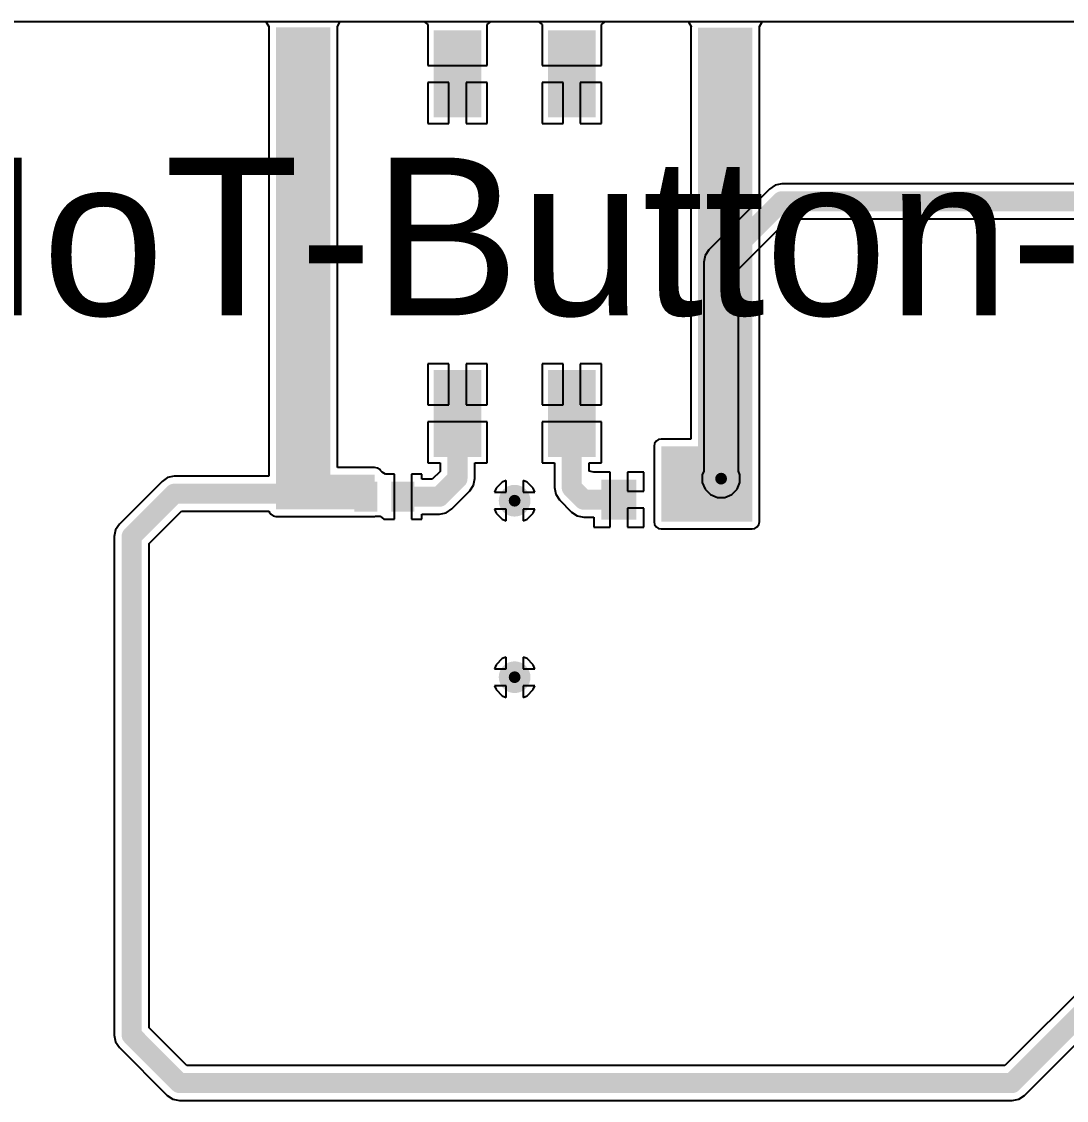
# Model space of a CAD drawing. Header units: millimetres. Extents: x -4.4 to 85, y -11.8 to 69.9.
# Drawn here: x 26.04 to 52.51, y 42.62 to 69.95 of the extents above; entities that cross this region are included whole.
import ezdxf

# ---------------------------------------------------------------- set-up
doc = ezdxf.new("R2010")
doc.units = ezdxf.units.MM
for name, color, linetype in [('BottomLayer', 5, 'Continuous'), ('BottomPaste', 16, 'Continuous'), ('BottomSolder', 6, 'Continuous'), ('TopLayer', 1, 'Continuous'), ('TopOverlay', 2, 'Continuous'), ('TopSolder', 216, 'Continuous'), ('ViaHoleLayer', 16, 'Continuous')]:
    doc.layers.add(name, color=color, linetype=linetype)
doc.styles.add('Arial', font='', dxfattribs={"height": 0.2})
doc.styles.get('Arial').set_extended_font_data('Arial')

# ---------------------------------------------------------------- blocks, each defined once
blk = doc.blocks.new('C___0402_B_6')
at = {"layer": 'BottomLayer'}
for points in [[(-0.241, 0.318), (-0.241, -0.318), (-0.699, -0.318), (-0.699, 0.318)], [(0.699, 0.318), (0.699, -0.318), (0.241, -0.318), (0.241, 0.318)]]:
    blk.add_hatch(color=5, dxfattribs=at).paths.add_polyline_path(points)
at = {"layer": 'BottomPaste'}
for points in [[(-0.241, 0.318), (-0.241, -0.318), (-0.699, -0.318), (-0.699, 0.318)], [(0.699, 0.318), (0.699, -0.318), (0.241, -0.318), (0.241, 0.318)]]:
    blk.add_hatch(color=16, dxfattribs=at).paths.add_polyline_path(points)
at = {"layer": 'BottomSolder'}
for points in [[(-0.181, 0.377), (-0.181, -0.377), (-0.758, -0.377), (-0.758, 0.377)], [(0.758, 0.377), (0.758, -0.377), (0.181, -0.377), (0.181, 0.377)]]:
    blk.add_hatch(color=6, dxfattribs=at).paths.add_polyline_path(points)
blk = doc.blocks.new('K2_6639SP_C4SC_04_B_14')
at = {"layer": 'BottomLayer'}
for points in [[(-3.3, 1.45), (-5.3, 1.45), (-5.3, 2.45), (-3.3, 2.45)], [(5.3, 1.45), (3.3, 1.45), (3.3, 2.45), (5.3, 2.45)], [(-3.3, -2.45), (-5.3, -2.45), (-5.3, -1.45), (-3.3, -1.45)], [(5.3, -2.45), (3.3, -2.45), (3.3, -1.45), (5.3, -1.45)]]:
    blk.add_hatch(color=5, dxfattribs=at).paths.add_polyline_path(points)
at = {"layer": 'BottomPaste'}
for points in [[(-3.3, 1.45), (-5.3, 1.45), (-5.3, 2.45), (-3.3, 2.45)], [(5.3, 1.45), (3.3, 1.45), (3.3, 2.45), (5.3, 2.45)], [(-3.3, -2.45), (-5.3, -2.45), (-5.3, -1.45), (-3.3, -1.45)], [(5.3, -2.45), (3.3, -2.45), (3.3, -1.45), (5.3, -1.45)]]:
    blk.add_hatch(color=16, dxfattribs=at).paths.add_polyline_path(points)
at = {"layer": 'BottomSolder'}
for points in [[(-3.198, 1.348), (-5.402, 1.348), (-5.402, 2.552), (-3.198, 2.552)], [(5.402, 1.348), (3.198, 1.348), (3.198, 2.552), (5.402, 2.552)], [(-3.198, -2.552), (-5.402, -2.552), (-5.402, -1.348), (-3.198, -1.348)], [(5.402, -2.552), (3.198, -2.552), (3.198, -1.348), (5.402, -1.348)]]:
    blk.add_hatch(color=6, dxfattribs=at).paths.add_polyline_path(points)
blk = doc.blocks.new('K2_6639SP_C4SC_04_B_15')
at = {"layer": 'BottomLayer'}
for points in [[(-3.3, 1.45), (-5.3, 1.45), (-5.3, 2.45), (-3.3, 2.45)], [(5.3, 1.45), (3.3, 1.45), (3.3, 2.45), (5.3, 2.45)], [(-3.3, -2.45), (-5.3, -2.45), (-5.3, -1.45), (-3.3, -1.45)], [(5.3, -2.45), (3.3, -2.45), (3.3, -1.45), (5.3, -1.45)]]:
    blk.add_hatch(color=5, dxfattribs=at).paths.add_polyline_path(points)
at = {"layer": 'BottomPaste'}
for points in [[(-3.3, 1.45), (-5.3, 1.45), (-5.3, 2.45), (-3.3, 2.45)], [(5.3, 1.45), (3.3, 1.45), (3.3, 2.45), (5.3, 2.45)], [(-3.3, -2.45), (-5.3, -2.45), (-5.3, -1.45), (-3.3, -1.45)], [(5.3, -2.45), (3.3, -2.45), (3.3, -1.45), (5.3, -1.45)]]:
    blk.add_hatch(color=16, dxfattribs=at).paths.add_polyline_path(points)
at = {"layer": 'BottomSolder'}
for points in [[(-3.198, 1.348), (-5.402, 1.348), (-5.402, 2.552), (-3.198, 2.552)], [(5.402, 1.348), (3.198, 1.348), (3.198, 2.552), (5.402, 2.552)], [(-3.198, -2.552), (-5.402, -2.552), (-5.402, -1.348), (-3.198, -1.348)], [(5.402, -2.552), (3.198, -2.552), (3.198, -1.348), (5.402, -1.348)]]:
    blk.add_hatch(color=6, dxfattribs=at).paths.add_polyline_path(points)
blk = doc.blocks.new('C___0603_B_42')
at = {"layer": 'BottomLayer'}
for points in [[(-1.143, -0.445), (-1.143, 0.445), (-0.381, 0.445), (-0.381, -0.445)], [(0.381, -0.445), (0.381, 0.445), (1.143, 0.445), (1.143, -0.445)]]:
    blk.add_hatch(color=5, dxfattribs=at).paths.add_polyline_path(points)
at = {"layer": 'BottomPaste'}
for points in [[(-1.143, -0.445), (-1.143, 0.445), (-0.381, 0.445), (-0.381, -0.445)], [(0.381, -0.445), (0.381, 0.445), (1.143, 0.445), (1.143, -0.445)]]:
    blk.add_hatch(color=16, dxfattribs=at).paths.add_polyline_path(points)
at = {"layer": 'BottomSolder'}
for points in [[(-1.203, -0.504), (-1.203, 0.504), (-0.321, 0.504), (-0.321, -0.504)], [(0.321, -0.504), (0.321, 0.504), (1.203, 0.504), (1.203, -0.504)]]:
    blk.add_hatch(color=6, dxfattribs=at).paths.add_polyline_path(points)

msp = doc.modelspace()

# ---------------------------------------------------------------- hatches: boundary and pattern name
at = {"layer": 'BottomLayer'}
for points in [[(32.484, 69.797), (32.484, 57.594), (33.863, 57.594), (33.863, 69.797)], [(43.18, 69.79), (43.18, 57.81), (44.559, 57.81), (44.559, 69.79)], [(42.248, 57.277), (44.552, 57.277), (44.552, 59.19), (42.248, 59.19)], [(34.985, 58.471), (32.618, 58.471), (32.618, 57.594), (34.985, 57.594)]]:
    msp.add_hatch(color=5, dxfattribs=at).paths.add_polyline_path(points)
h = msp.add_hatch(color=5, dxfattribs=at)
edge = h.paths.add_edge_path()
edge.add_arc((43.764, 58.369), 0.3, 0, 360)
h = msp.add_hatch(color=5, dxfattribs=at)
edge = h.paths.add_edge_path()
edge.add_arc((38.532, 57.81), 0.3, 0, 360)
h = msp.add_hatch(color=5, dxfattribs=at)
edge = h.paths.add_edge_path()
edge.add_arc((38.532, 53.34), 0.3, 0, 360)
at = {"layer": 'BottomSolder'}
h = msp.add_hatch(color=6, dxfattribs=at)
edge = h.paths.add_edge_path()
edge.add_arc((43.764, 58.369), 0.402, 0, 360)
h = msp.add_hatch(color=6, dxfattribs=at)
edge = h.paths.add_edge_path()
edge.add_arc((38.532, 57.81), 0.402, 0, 360)
h = msp.add_hatch(color=6, dxfattribs=at)
edge = h.paths.add_edge_path()
edge.add_arc((38.532, 53.34), 0.402, 0, 360)
at = {"layer": 'TopLayer'}
h = msp.add_hatch(color=1, dxfattribs=at)
edge = h.paths.add_edge_path()
edge.add_arc((43.764, 58.369), 0.3, 0, 360)
h = msp.add_hatch(color=1, dxfattribs=at)
edge = h.paths.add_edge_path()
edge.add_arc((38.532, 57.81), 0.3, 0, 360)
h = msp.add_hatch(color=1, dxfattribs=at)
edge = h.paths.add_edge_path()
edge.add_arc((38.532, 53.34), 0.3, 0, 360)
at = {"layer": 'TopSolder'}
h = msp.add_hatch(color=216, dxfattribs=at)
edge = h.paths.add_edge_path()
edge.add_arc((43.764, 58.369), 0.402, 0, 360)
h = msp.add_hatch(color=216, dxfattribs=at)
edge = h.paths.add_edge_path()
edge.add_arc((38.532, 57.81), 0.402, 0, 360)
h = msp.add_hatch(color=216, dxfattribs=at)
edge = h.paths.add_edge_path()
edge.add_arc((38.532, 53.34), 0.402, 0, 360)
at = {"layer": 'ViaHoleLayer'}
h = msp.add_hatch(color=16, dxfattribs=at)
edge = h.paths.add_edge_path()
edge.add_arc((43.764, 58.369), 0.15, 0, 360)
h = msp.add_hatch(color=16, dxfattribs=at)
edge = h.paths.add_edge_path()
edge.add_arc((38.532, 57.81), 0.15, 0, 360)
h = msp.add_hatch(color=16, dxfattribs=at)
edge = h.paths.add_edge_path()
edge.add_arc((38.532, 53.34), 0.15, 0, 360)

# ---------------------------------------------------------------- linework, layer by layer
at = {"layer": 'BottomLayer'}
for p, q in [((20.147, 69.946), (32.216, 69.946)), ((32.216, 69.946), (32.239, 69.927)), ((32.239, 69.927), (32.307, 69.819)), ((32.307, 69.819), (32.302, 69.797)), ((32.302, 69.797), (32.302, 58.428)), ((34.04, 69.819), (34.107, 69.927)), ((34.044, 69.797), (34.04, 69.819)), ((34.044, 58.652), (34.044, 69.797)), ((34.107, 69.927), (34.13, 69.946)), ((34.13, 69.946), (36.233, 69.946)), ((36.233, 69.946), (36.33, 69.874)), ((36.33, 69.874), (36.33, 69.819)), ((36.33, 69.819), (36.33, 68.836)), ((37.838, 69.874), (37.935, 69.946)), ((37.838, 69.819), (37.838, 69.874)), ((37.838, 68.836), (37.838, 69.819)), ((37.935, 69.946), (39.128, 69.946)), ((39.128, 69.946), (39.226, 69.874)), ((39.226, 69.874), (39.226, 69.819)), ((39.226, 69.819), (39.226, 68.836)), ((40.734, 69.874), (40.831, 69.946)), ((40.734, 69.819), (40.734, 69.874)), ((40.734, 68.836), (40.734, 69.819)), ((40.831, 69.946), (42.917, 69.946)), ((42.917, 69.946), (42.943, 69.922)), ((42.943, 69.922), (43.004, 69.819)), ((43.004, 69.819), (42.998, 69.79)), ((42.998, 69.79), (42.998, 59.371)), ((44.734, 69.819), (44.796, 69.922)), ((44.74, 69.79), (44.734, 69.819)), ((44.74, 57.81), (44.74, 69.79)), ((44.796, 69.922), (44.821, 69.946)), ((44.821, 69.946), (59.983, 69.946)), ((36.33, 68.836), (37.084, 68.836)), ((37.084, 68.836), (37.838, 68.836)), ((39.226, 68.836), (39.98, 68.836)), ((39.98, 68.836), (40.734, 68.836)), ((36.868, 68.404), (36.33, 68.404)), ((36.33, 68.404), (36.33, 67.366)), ((36.868, 67.366), (36.868, 68.404)), ((37.838, 68.404), (37.3, 68.404)), ((37.3, 68.404), (37.3, 67.366)), ((37.838, 67.366), (37.838, 68.404)), ((39.764, 68.404), (39.226, 68.404)), ((39.226, 68.404), (39.226, 67.366)), ((39.764, 67.366), (39.764, 68.404)), ((40.734, 68.404), (40.195, 68.404)), ((40.195, 68.404), (40.195, 67.366)), ((40.734, 67.366), (40.734, 68.404)), ((36.33, 67.366), (36.868, 67.366)), ((37.3, 67.366), (37.838, 67.366)), ((39.226, 67.366), (39.764, 67.366)), ((40.195, 67.366), (40.734, 67.366)), ((36.868, 61.274), (36.33, 61.274)), ((36.33, 61.274), (36.33, 60.236)), ((36.868, 60.236), (36.868, 61.274)), ((37.838, 61.274), (37.3, 61.274)), ((37.3, 61.274), (37.3, 60.236)), ((37.838, 60.236), (37.838, 61.274)), ((39.764, 61.274), (39.226, 61.274)), ((39.226, 61.274), (39.226, 60.236)), ((39.764, 60.236), (39.764, 61.274)), ((40.734, 61.274), (40.195, 61.274)), ((40.195, 61.274), (40.195, 60.236)), ((40.734, 60.236), (40.734, 61.274)), ((36.33, 60.236), (36.868, 60.236)), ((37.3, 60.236), (37.838, 60.236)), ((39.226, 60.236), (39.764, 60.236)), ((40.195, 60.236), (40.734, 60.236)), ((37.084, 59.804), (36.33, 59.804)), ((36.33, 59.804), (36.33, 58.766)), ((37.838, 59.804), (37.084, 59.804)), ((37.838, 58.766), (37.838, 59.804)), ((39.98, 59.804), (39.226, 59.804)), ((39.226, 59.804), (39.226, 58.766)), ((40.734, 59.804), (39.98, 59.804)), ((40.734, 58.766), (40.734, 59.804)), ((42.12, 59.318), (42.08, 59.259)), ((42.178, 59.357), (42.12, 59.318)), ((42.248, 59.371), (42.178, 59.357)), ((42.998, 59.371), (42.248, 59.371)), ((42.08, 59.259), (42.067, 59.19)), ((42.067, 59.19), (42.067, 57.277)), ((36.33, 58.766), (36.644, 58.766)), ((36.644, 58.766), (36.644, 58.552)), ((37.524, 58.369), (37.524, 58.766)), ((37.524, 58.766), (37.838, 58.766)), ((39.226, 58.766), (39.539, 58.766)), ((39.539, 58.766), (39.539, 58.141)), ((40.42, 58.555), (40.42, 58.766)), ((40.42, 58.766), (40.734, 58.766)), ((34.985, 58.652), (34.044, 58.652)), ((35.054, 58.638), (34.985, 58.652)), ((35.113, 58.599), (35.054, 58.638)), ((35.13, 58.574), (35.113, 58.599)), ((35.174, 58.529), (35.13, 58.574)), ((35.256, 58.483), (35.174, 58.529)), ((35.289, 58.483), (35.256, 58.483)), ((35.484, 58.483), (35.289, 58.483)), ((35.484, 57.912), (35.484, 58.483)), ((36.182, 58.483), (35.916, 58.483)), ((35.916, 58.483), (35.916, 57.912)), ((36.182, 58.352), (36.182, 58.483)), ((36.644, 58.552), (36.444, 58.352)), ((40.538, 58.534), (40.42, 58.555)), ((40.957, 58.534), (40.538, 58.534)), ((40.538, 58.534), (40.538, 58.534)), ((40.957, 57.836), (40.957, 58.534)), ((41.808, 58.534), (41.389, 58.534)), ((41.389, 58.534), (41.389, 58.052)), ((41.808, 58.052), (41.808, 58.534)), ((29.597, 58.3), (28.516, 57.219)), ((29.74, 58.395), (29.597, 58.3)), ((29.909, 58.428), (29.74, 58.395)), ((32.302, 58.428), (29.909, 58.428)), ((36.444, 58.352), (36.182, 58.352)), ((37.491, 58.201), (37.524, 58.369)), ((38.218, 58.28), (38.062, 58.124)), ((38.316, 58.321), (38.218, 58.28)), ((38.316, 58.026), (38.316, 58.321)), ((38.846, 58.28), (38.748, 58.321)), ((38.748, 58.321), (38.748, 58.026)), ((39.001, 58.124), (38.846, 58.28)), ((36.938, 57.601), (37.395, 58.058)), ((37.395, 58.058), (37.491, 58.201)), ((38.062, 58.124), (38.022, 58.026)), ((38.022, 58.026), (38.316, 58.026)), ((38.748, 58.026), (39.042, 58.026)), ((39.042, 58.026), (39.001, 58.124)), ((39.539, 58.141), (39.573, 57.972)), ((39.573, 57.972), (39.668, 57.829)), ((41.389, 58.052), (41.808, 58.052)), ((35.484, 57.34), (35.484, 57.912)), ((35.916, 57.912), (35.916, 57.34)), ((39.668, 57.829), (39.973, 57.524)), ((40.957, 57.137), (40.957, 57.836)), ((44.733, 57.774), (44.74, 57.81)), ((44.733, 57.277), (44.733, 57.774)), ((29.268, 56.725), (30.091, 57.548)), ((30.091, 57.548), (32.312, 57.548)), ((32.312, 57.548), (32.316, 57.525)), ((32.316, 57.525), (32.355, 57.466)), ((32.355, 57.466), (32.414, 57.427)), ((32.414, 57.427), (32.484, 57.413)), ((32.484, 57.413), (34.985, 57.413)), ((34.985, 57.413), (35.003, 57.417)), ((35.003, 57.417), (35.122, 57.417)), ((35.122, 57.417), (35.217, 57.34)), ((36.182, 57.34), (36.182, 57.472)), ((36.182, 57.472), (36.627, 57.472)), ((36.627, 57.472), (36.795, 57.505)), ((36.795, 57.505), (36.938, 57.601)), ((38.316, 57.594), (38.022, 57.594)), ((38.022, 57.594), (38.062, 57.497)), ((38.062, 57.497), (38.218, 57.341)), ((38.316, 57.3), (38.316, 57.594)), ((39.042, 57.594), (38.748, 57.594)), ((38.748, 57.594), (38.748, 57.3)), ((38.846, 57.341), (39.001, 57.497)), ((39.001, 57.497), (39.042, 57.594)), ((39.973, 57.524), (40.116, 57.429)), ((40.116, 57.429), (40.284, 57.396)), ((40.284, 57.396), (40.284, 57.396)), ((40.284, 57.396), (40.538, 57.396)), ((40.538, 57.396), (40.538, 57.137)), ((41.808, 57.62), (41.389, 57.62)), ((41.389, 57.62), (41.389, 57.137)), ((41.808, 57.137), (41.808, 57.62)), ((28.516, 57.219), (28.421, 57.076)), ((35.217, 57.34), (35.262, 57.34)), ((35.262, 57.34), (35.484, 57.34)), ((35.916, 57.34), (36.182, 57.34)), ((38.218, 57.341), (38.316, 57.3)), ((38.748, 57.3), (38.846, 57.341)), ((40.538, 57.137), (40.957, 57.137)), ((41.389, 57.137), (41.808, 57.137)), ((42.067, 57.277), (42.08, 57.208)), ((42.08, 57.208), (42.12, 57.149)), ((42.12, 57.149), (42.178, 57.11)), ((44.621, 57.11), (44.68, 57.149)), ((44.68, 57.149), (44.719, 57.208)), ((44.719, 57.208), (44.733, 57.277)), ((28.421, 57.076), (28.387, 56.907)), ((28.387, 56.907), (28.387, 44.273)), ((42.178, 57.11), (42.248, 57.096)), ((42.248, 57.096), (44.552, 57.096)), ((44.552, 57.096), (44.621, 57.11)), ((29.268, 44.456), (29.268, 56.725)), ((38.316, 53.85), (38.218, 53.81)), ((38.316, 53.556), (38.316, 53.85)), ((38.846, 53.81), (38.748, 53.85)), ((38.748, 53.85), (38.748, 53.556)), ((38.062, 53.654), (38.022, 53.556)), ((38.218, 53.81), (38.062, 53.654)), ((39.001, 53.654), (38.846, 53.81)), ((39.042, 53.556), (39.001, 53.654)), ((38.022, 53.556), (38.316, 53.556)), ((38.748, 53.556), (39.042, 53.556)), ((38.316, 53.124), (38.022, 53.124)), ((38.022, 53.124), (38.062, 53.026)), ((38.062, 53.026), (38.218, 52.87)), ((38.316, 52.83), (38.316, 53.124)), ((39.042, 53.124), (38.748, 53.124)), ((38.748, 53.124), (38.748, 52.83)), ((38.846, 52.87), (39.001, 53.026)), ((39.001, 53.026), (39.042, 53.124)), ((38.218, 52.87), (38.316, 52.83)), ((38.748, 52.83), (38.846, 52.87)), ((55.966, 48.511), (50.956, 43.501)), ((51.449, 42.749), (56.46, 47.76)), ((28.387, 44.273), (28.421, 44.105)), ((30.223, 43.501), (29.268, 44.456)), ((28.421, 44.105), (28.516, 43.962)), ((28.516, 43.962), (29.729, 42.749)), ((50.956, 43.501), (30.223, 43.501)), ((29.729, 42.749), (29.872, 42.654)), ((29.872, 42.654), (30.04, 42.621)), ((51.138, 42.621), (51.306, 42.654)), ((51.306, 42.654), (51.449, 42.749)), ((30.04, 42.621), (51.138, 42.621))]:
    msp.add_line(p, q, dxfattribs=at)
at = {"layer": 'BottomLayer', "const_width": 0.508}
for points in [[(37.084, 58.369), (37.084, 60.02)], [(39.98, 58.141), (39.98, 60.02)], [(36.627, 57.912), (37.084, 58.369)], [(28.828, 56.907), (29.909, 57.988)], [(29.909, 57.988), (33.387, 57.988)], [(39.98, 58.141), (40.284, 57.836)], [(35.696, 57.912), (35.7, 57.912)], [(35.7, 57.912), (36.627, 57.912)], [(40.284, 57.836), (41.173, 57.836)], [(28.828, 44.273), (28.828, 56.907)], [(51.138, 43.061), (56.277, 48.2)], [(28.828, 44.273), (30.04, 43.061)], [(30.04, 43.061), (51.138, 43.061)]]:
    msp.add_lwpolyline(points, dxfattribs=at)
at = {"layer": 'BottomLayer', "const_width": 0.254}
for points in [[(36.957, 60.02, 1), (37.211, 60.02, 1)], [(39.853, 60.02, 1), (40.107, 60.02, 1)], [(36.957, 58.369, 1), (37.211, 58.369, 1)], [(36.957, 58.369, 1), (37.211, 58.369, 1)], [(29.782, 57.988, 1), (30.035, 57.988, 1)], [(29.782, 57.988, 1), (30.035, 57.988, 1)], [(33.26, 57.988, 1), (33.514, 57.988, 1)], [(39.853, 58.141, 1), (40.107, 58.141, 1)], [(39.853, 58.141, 1), (40.107, 58.141, 1)], [(35.569, 57.912, 1), (35.823, 57.912, 1)], [(35.573, 57.912, 1), (35.827, 57.912, 1)], [(35.573, 57.912, 1), (35.827, 57.912, 1)], [(36.5, 57.912, 1), (36.754, 57.912, 1)], [(36.5, 57.912, 1), (36.754, 57.912, 1)], [(40.157, 57.836, 1), (40.411, 57.836, 1)], [(40.157, 57.836, 1), (40.411, 57.836, 1)], [(41.046, 57.836, 1), (41.3, 57.836, 1)], [(28.701, 56.907, 1), (28.955, 56.907, 1)], [(28.701, 56.907, 1), (28.955, 56.907, 1)], [(28.701, 44.273, 1), (28.955, 44.273, 1)], [(28.701, 44.273, 1), (28.955, 44.273, 1)], [(29.913, 43.061, 1), (30.167, 43.061, 1)], [(29.913, 43.061, 1), (30.167, 43.061, 1)], [(51.011, 43.061, 1), (51.265, 43.061, 1)], [(51.011, 43.061, 1), (51.265, 43.061, 1)]]:
    msp.add_lwpolyline(points, format="xyb", close=True, dxfattribs=at)
at = {"layer": 'TopLayer'}
for p, q in [((20.086, 69.946), (59.983, 69.946)), ((44.991, 65.705), (43.453, 64.167)), ((45.134, 65.8), (44.991, 65.705)), ((45.302, 65.834), (45.134, 65.8)), ((54.177, 65.834), (45.302, 65.834)), ((44.204, 63.673), (45.484, 64.953)), ((45.484, 64.953), (54.177, 64.953)), ((43.357, 64.024), (43.324, 63.856)), ((43.453, 64.167), (43.357, 64.024)), ((43.324, 63.856), (43.324, 58.555)), ((44.204, 58.555), (44.204, 63.673)), ((43.324, 58.555), (43.286, 58.464)), ((44.242, 58.464), (44.204, 58.555)), ((38.218, 58.28), (38.062, 58.124)), ((38.316, 58.321), (38.218, 58.28)), ((38.316, 58.026), (38.316, 58.321)), ((38.846, 58.28), (38.748, 58.321)), ((38.748, 58.321), (38.748, 58.026)), ((39.001, 58.124), (38.846, 58.28)), ((43.286, 58.464), (43.286, 58.274)), ((43.286, 58.274), (43.359, 58.099)), ((44.169, 58.099), (44.242, 58.274)), ((44.242, 58.274), (44.242, 58.464)), ((38.062, 58.124), (38.022, 58.026)), ((38.022, 58.026), (38.316, 58.026)), ((38.748, 58.026), (39.042, 58.026)), ((39.042, 58.026), (39.001, 58.124)), ((43.359, 58.099), (43.494, 57.964)), ((43.494, 57.964), (43.669, 57.891)), ((43.859, 57.891), (44.035, 57.964)), ((44.035, 57.964), (44.169, 58.099)), ((43.669, 57.891), (43.859, 57.891)), ((38.316, 57.594), (38.022, 57.594)), ((38.022, 57.594), (38.062, 57.497)), ((38.062, 57.497), (38.218, 57.341)), ((38.316, 57.3), (38.316, 57.594)), ((39.042, 57.594), (38.748, 57.594)), ((38.748, 57.594), (38.748, 57.3)), ((38.846, 57.341), (39.001, 57.497)), ((39.001, 57.497), (39.042, 57.594)), ((38.218, 57.341), (38.316, 57.3)), ((38.748, 57.3), (38.846, 57.341)), ((38.316, 53.85), (38.218, 53.81)), ((38.316, 53.556), (38.316, 53.85)), ((38.846, 53.81), (38.748, 53.85)), ((38.748, 53.85), (38.748, 53.556)), ((38.062, 53.654), (38.022, 53.556)), ((38.218, 53.81), (38.062, 53.654)), ((39.001, 53.654), (38.846, 53.81)), ((39.042, 53.556), (39.001, 53.654)), ((38.022, 53.556), (38.316, 53.556)), ((38.748, 53.556), (39.042, 53.556)), ((38.316, 53.124), (38.022, 53.124)), ((38.022, 53.124), (38.062, 53.026)), ((38.062, 53.026), (38.218, 52.87)), ((38.316, 52.83), (38.316, 53.124)), ((39.042, 53.124), (38.748, 53.124)), ((38.748, 53.124), (38.748, 52.83)), ((38.846, 52.87), (39.001, 53.026)), ((39.001, 53.026), (39.042, 53.124)), ((38.218, 52.87), (38.316, 52.83)), ((38.748, 52.83), (38.846, 52.87))]:
    msp.add_line(p, q, dxfattribs=at)
at = {"layer": 'TopLayer', "const_width": 0.508}
for points in [[(43.764, 63.856), (45.302, 65.394)], [(45.302, 65.394), (54.362, 65.394)], [(43.764, 58.369), (43.764, 63.856)]]:
    msp.add_lwpolyline(points, dxfattribs=at)
at = {"layer": 'TopLayer', "const_width": 0.254}
for points in [[(45.175, 65.394, 1), (45.429, 65.394, 1)], [(45.175, 65.394, 1), (45.429, 65.394, 1)], [(43.637, 63.856, 1), (43.891, 63.856, 1)], [(43.637, 63.856, 1), (43.891, 63.856, 1)], [(43.637, 58.369, 1), (43.891, 58.369, 1)]]:
    msp.add_lwpolyline(points, format="xyb", close=True, dxfattribs=at)

# ---------------------------------------------------------------- block references
for name, p, rotation in [('K2_6639SP_C4SC_04_B_14', (35.134, 64.32), 90), ('K2_6639SP_C4SC_04_B_15', (41.93, 64.32), 270), ('C___0402_B_6', (35.23, 57.912), 180), ('C___0603_B_42', (41.935, 57.836), 180)]:
    msp.add_blockref(name, p, dxfattribs=dict(rotation=rotation))

# ---------------------------------------------------------------- texts
at = {"layer": 'TopOverlay', "style": 'Arial'}
msp.add_text('IoT-Button-v1.4', height=4, dxfattribs=at).set_placement((25, 62.503))

doc.saveas('drawing.dxf')
